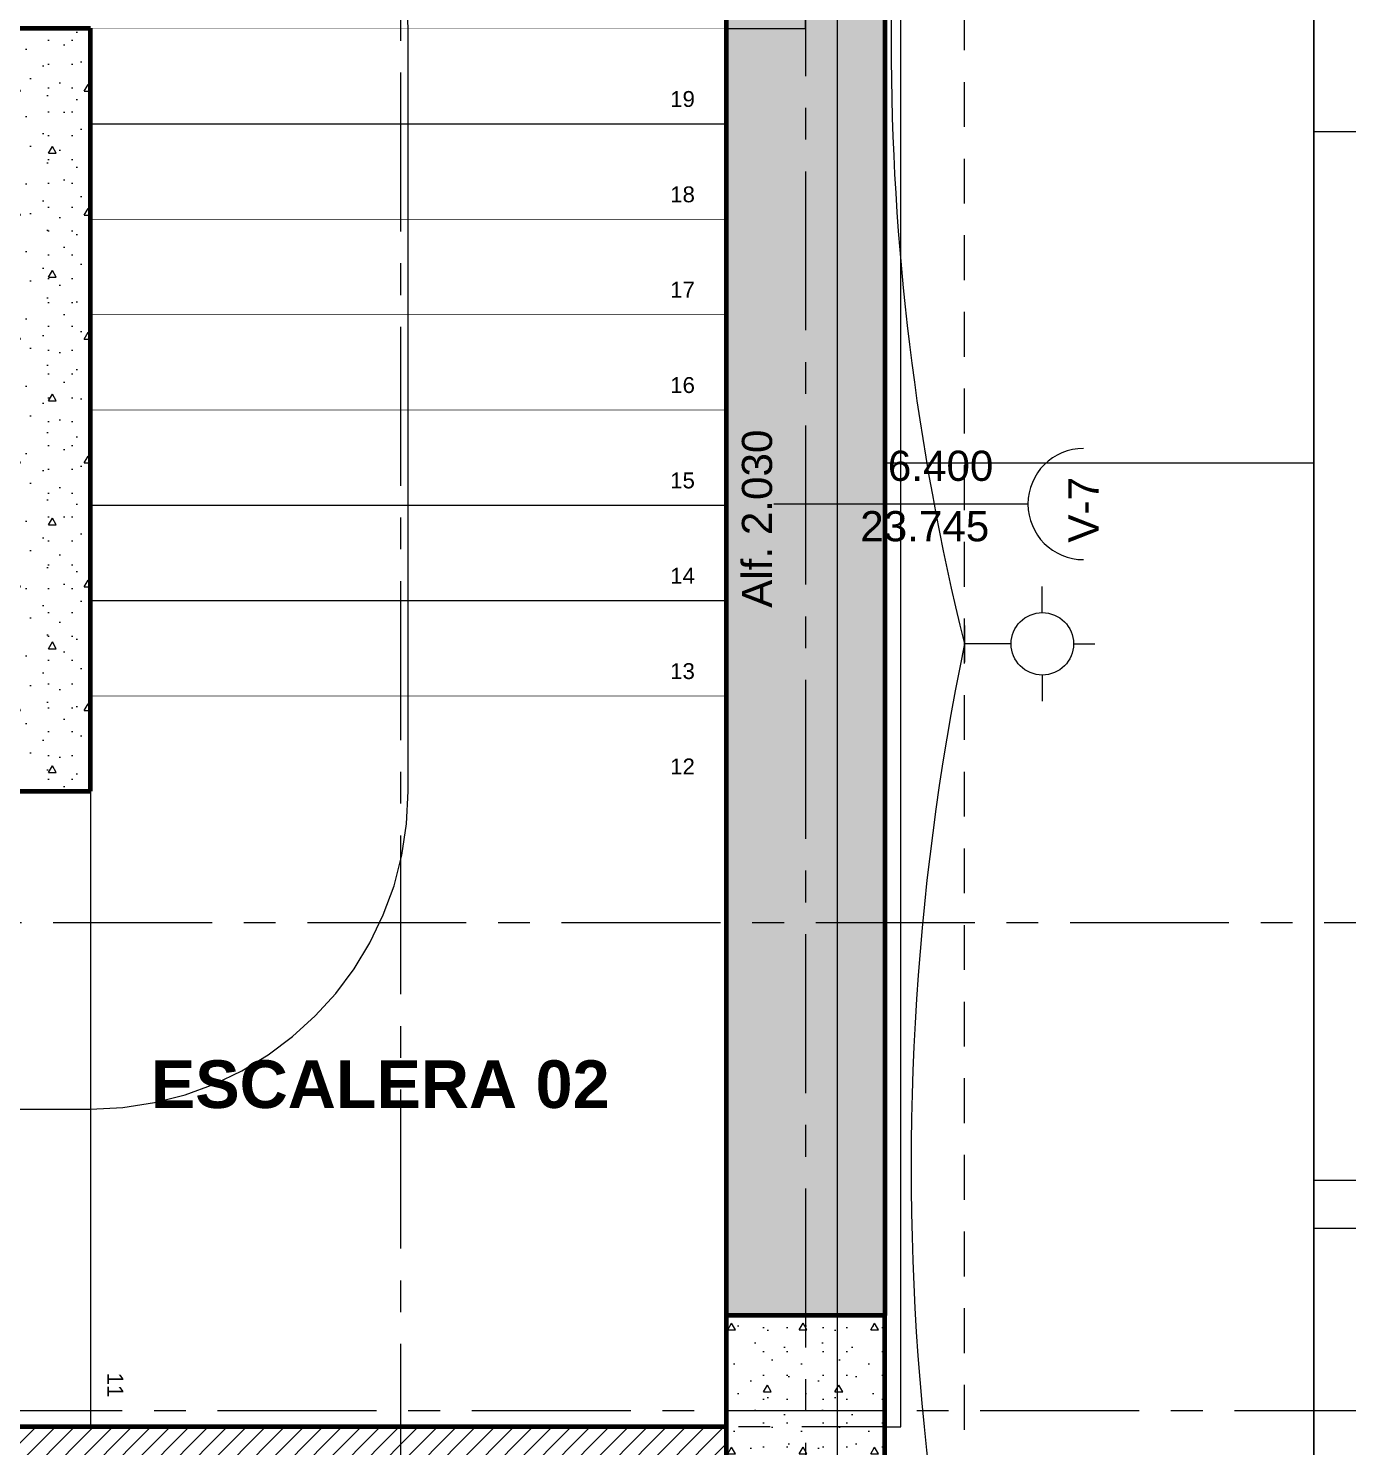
# Model space of a CAD drawing. Header units: inches. Extents: x 2704.1 to 2801.6, y 2415.6 to 2497.
# Drawn here: x 2761.73 to 2765.882, y 2445.674 to 2450.136 of the extents above; entities that cross this region are included whole.
import ezdxf
from ezdxf.lldxf.tags import DXFTag

# ---------------------------------------------------------------- set-up
doc = ezdxf.new("R2010")
doc.units = ezdxf.units.IN
doc.set_wipeout_variables(frame=1)
for name, pattern in [('ACAD_ISO04W100', [30, 24, -3, 0, -3]), ('Hidden Line', [0.391222, 0.282222, -0.109]), ('Línea Oculta', [0.195611, 0.141111, -0.0545]), ('Punto & Raya', [0.65, 0.5, -0.075, 0, -0.075]), ('Rayas', [0.1, 0.05, -0.05]), ('Wipeout_Contour', [1, 0, -1])]:
    doc.linetypes.add(name, pattern=pattern)
doc.layers.add('00_IE_Luminarias', color=6, linetype='Continuous', lineweight=30)
doc.layers.add('ALUMBRADO_PVC', color=6, linetype='PVC1', lineweight=30)
for name, color, linetype in [('02 _ ARQ _ ALB _ Ejes Generales', 7, 'Continuous'), ('02 _ ARQ _ ZON _ Espacio.3D', 7, 'Continuous'), ('08 _ STR _ EXT _ 06 Columnas', 7, 'Continuous'), ('08 _ STR _ EXT _ 07 Losa Aligerada', 7, 'Continuous'), ('08 _ STR _ EXT _ 09 Vigas', 7, 'Continuous'), ('08 _ STR _ EXT _ 10 Vereda Exterior', 7, 'Continuous'), ('08 _ STR _ EXT _ 11 Escaleras', 7, 'Continuous'), ('08 _ STR _ EXT _ 12 Ascensor', 7, 'Continuous'), ('08 _ STR _ EXT _ Estacionamiento-Pavimento', 7, 'Continuous'), ('ESQUEMAS', 7, 'Continuous'), ('Estructura - 03 LOSA', 7, 'Continuous'), ('Estructura - 04 MURO', 7, 'Continuous'), ('Interior - Equipamiento', 7, 'Continuous'), ('Marcador - Secciones', 251, 'Continuous'), ('Notas - Textos', 7, 'Continuous')]:
    doc.layers.add(name, color=color, linetype=linetype)
doc.styles.add('Estilo_Generado_1', font='swisseb.ttf')
doc.styles.add('Estilo_Generado_3', font='arial.ttf')
doc.styles.add('Estilo_Generado_4', font='swisse.ttf')
doc.styles.add('{18b73a54-fa43-428c-adcb-c1c7bbdf2c84}', font='Simplex.shx')
tags = doc.linetypes.add('PVC1', pattern='A,1,-0.19772,["PVC",{18b73a54-fa43-428c-adcb-c1c7bbdf2c84},S=0.13,R=0,X=0,Y=-0.061851],-0.507647', length=1.705367).pattern_tags.tags
tags[6] = DXFTag(74, 10)
pattern_1 = [(0, (2712.85563, 2425.38577), (0, 0.3897114), [0.024375, -0.200625]), (0, (2712.96813, 2425.58063), (0, 0.3897114), [0.024375, -0.200625]), (60, (2712.85563, 2425.38577), (-0.3375, 0.1948557), [0.024375, -0.200625]), (60, (2713.08063, 2425.38577), (-0.3375, 0.1948557), [0.024375, -0.200625]), (120, (2712.88, 2425.38577), (0.3375, 0.1948557), [0.024375, -0.200625]), (120, (2713.105, 2425.38577), (0.3375, 0.1948557), [0.024375, -0.200625]), (0, (2712.85563, 2425.42327), (0, 0.075), [0, -0.075, 0, -0.1125]), (45, (2712.89313, 2425.42327), (-0.05303301, 0.05303301), [0, -0.05625, 0, -0.09375])]

# ---------------------------------------------------------------- blocks, each defined once
blk = doc.blocks.new('ss')
at = {"layer": '00_IE_Luminarias', "linetype": 'Continuous', "lineweight": 13}
for p, q in [((-785.2422, -1530.1635, 0), (-785.2422, -1530.0807, 0)), ((-784.997, -1530.3193, 0), (-784.997, -1530.2039, 0)), ((-785.3403, -1530.2616, 0), (-785.4071, -1530.2616, 0)), ((-785.1441, -1530.2616, 0), (-784.997, -1530.2616, 0)), ((-785.2422, -1530.3597, 0), (-785.2422, -1530.4425, 0))]:
    blk.add_line(p, q, dxfattribs=at)
blk.add_circle((-785.2422, -1530.2616, 0), 0.0981, dxfattribs=at)

msp = doc.modelspace()

# ---------------------------------------------------------------- hatches: boundary and pattern name
at = {"layer": '08 _ STR _ EXT _ 10 Vereda Exterior', "linetype": 'Continuous', "lineweight": 13}
h = msp.add_hatch(dxfattribs=at)
h.set_pattern_fill('RETÍCULA_100X100_0002', color=251, style=0, pattern_type=2)
h.set_pattern_definition([(360, (2716.613, 2443.6885), (0, 2.53199), []), (90, (2716.613, 2443.6885), (-3.6, 0), [])])
h.paths.add_polyline_path([(2715.0256, 2429.0071), (2717.1469, 2426.8858), (2722.1756, 2426.8858), (2722.1756, 2431.8858), (2753.3756, 2431.8858), (2753.3756, 2426.8858), (2765.7756, 2426.8858), (2765.7756, 2444.4717), (2764.4256, 2444.4717), (2764.4256, 2432.5858), (2721.9256, 2432.5858), (2721.9256, 2433.2358), (2719.3758, 2433.2358, -0.414214), (2719.1257, 2433.4858), (2719.1257, 2434.2358, -0.414213), (2719.3758, 2434.4858), (2721.9256, 2434.4858), (2721.9256, 2437.3858), (2719.3758, 2437.3858, -0.414214), (2719.1257, 2437.6358), (2719.1257, 2438.3858, -0.414213), (2719.3758, 2438.6358), (2721.9256, 2438.6358), (2721.9256, 2441.5358), (2719.3757, 2441.5358, -0.414214), (2719.1257, 2441.7858), (2719.1257, 2442.5358, -0.414213), (2719.3757, 2442.7858), (2721.6256, 2442.7858), (2721.6262, 2446.4357), (2715.0256, 2446.4357)])

# ---------------------------------------------------------------- linework, layer by layer
at = {"layer": '02 _ ARQ _ ALB _ Ejes Generales', "color": 251, "linetype": 'Punto & Raya', "lineweight": 13}
msp.add_line((2764.1756, 2471.2858), (2764.1756, 2427.4358), dxfattribs=at)
at = {"layer": '02 _ ARQ _ ZON _ Espacio.3D', "color": 254, "linetype": 'Continuous', "lineweight": 0, "flags": 128}
msp.add_lwpolyline([(2758.5359, 2444.4358), (2758.5359, 2445.7358), (2758.9256, 2445.7358), (2758.9256, 2447.7358), (2759.0256, 2447.7358), (2759.0256, 2448.0858), (2759.5256, 2448.0858), (2759.5256, 2449.7858), (2759.0256, 2449.7858), (2759.0256, 2450.2358), (2759.5256, 2450.2358), (2759.5256, 2450.1358), (2764.1756, 2450.1358), (2764.1756, 2451.7858), (2763.9256, 2451.7858), (2763.9256, 2452.3858), (2764.3106, 2452.3858), (2764.3106, 2455.0858)], dxfattribs=at)
at = {"layer": '08 _ STR _ EXT _ 07 Losa Aligerada', "color": 254, "linetype": 'Rayas', "lineweight": 18, "flags": 128}
msp.add_lwpolyline([(2721.0256, 2453.325), (2720.5256, 2453.325), (2720.5256, 2431.1858), (2738.0909, 2431.1858), (2738.0909, 2432.5858), (2743.2871, 2432.5858), (2743.2871, 2431.3863), (2749.9256, 2431.3863), (2749.9256, 2428.7611), (2757.4256, 2428.7611), (2757.4256, 2431.4358), (2765.1756, 2431.4358), (2765.1756, 2440.3857), (2764.4256, 2440.3857), (2764.4256, 2443.4858), (2764.4256, 2443.4858), (2764.4256, 2445.7358), (2759.5256, 2445.7358), (2759.5256, 2447.7358), (2759.5256, 2447.9858), (2759.5256, 2449.8858), (2759.5256, 2450.1358), (2759.5256, 2452.1358), (2764.4256, 2452.1358), (2764.4256, 2455.0858), (2764.4256, 2455.0858), (2764.4256, 2460.5863), (2765.3756, 2460.5863), (2765.3756, 2466.4858), (2751.8109, 2466.4858), (2751.8109, 2466.1859), (2746.9035, 2466.1859), (2746.9035, 2465.8859), (2736.2256, 2465.8859), (2736.2256, 2469.2593), (2729.1255, 2469.2593), (2729.1255, 2465.2858), (2723.9757, 2465.2858), (2723.9757, 2466.3358), (2720.8756, 2466.3358), (2720.8756, 2463.0857), (2721.9256, 2463.0857), (2721.9256, 2459.2858), (2721.0256, 2459.2858)], close=True, dxfattribs=at)
at = {"layer": '08 _ STR _ EXT _ 07 Losa Aligerada', "color": 254, "linetype": 'Continuous', "lineweight": 18, "flags": 128}
msp.add_lwpolyline([(2721.9256, 2432.5858), (2764.4256, 2432.5858), (2764.4256, 2465.2858), (2721.9256, 2465.2858)], dxfattribs=at)
at = {"layer": '08 _ STR _ EXT _ 09 Vigas', "color": 251, "linetype": 'Continuous', "lineweight": 13}
msp.add_line((2764.4256, 2451.7858), (2764.4256, 2446.0858), dxfattribs=at)
at = {"layer": '08 _ STR _ EXT _ 09 Vigas', "color": 251, "linetype": 'Continuous', "lineweight": 80}
msp.add_line((2764.4256, 2451.7858), (2764.4256, 2446.0858), dxfattribs=at)
at = {"layer": '08 _ STR _ EXT _ 09 Vigas', "color": 251, "linetype": 'Hidden Line', "lineweight": 13}
msp.add_line((2764.4256, 2432.5858), (2764.4256, 2446.0858), dxfattribs=at)
at = {"layer": '08 _ STR _ EXT _ 11 Escaleras', "color": 161, "linetype": 'ACAD_ISO04W100', "lineweight": 13}
msp.add_line((2763.9256, 2447.7358), (2761.13, 2447.7358), dxfattribs=at)
at = {"layer": '08 _ STR _ EXT _ Estacionamiento-Pavimento', "color": 7, "linetype": 'Continuous', "lineweight": 18, "flags": 128}
msp.add_lwpolyline([(2721.9256, 2466.2358), (2765.7756, 2466.2358), (2765.7756, 2426.8858), (2782.6256, 2426.8858), (2782.6256, 2472.1702), (2769.0756, 2472.323), (2769.0756, 2476.2358), (2721.9256, 2476.2358)], close=True, dxfattribs=at)
at = {"layer": 'ALUMBRADO_PVC', "linetype": 'PVC1', "lineweight": 15, "ltscale": 0.2}
for centre, radius, start, end in [((2772.3463, 2450.094), 7.9012, 166.12666, 193.87334), ((2772.6708, 2446.5526), 8.163, 168.36099, 202.06686)]:
    msp.add_arc(centre, radius, start, end, dxfattribs=at)
at = {"layer": 'Estructura - 03 LOSA', "color": 7, "linetype": 'Continuous', "lineweight": 18, "flags": 128}
for points in [[(2764.4256, 2465.2858), (2764.4256, 2444.4717), (2765.7756, 2444.4717), (2765.7756, 2466.2358)], [(2765.7756, 2448.768), (2764.4256, 2448.768)]]:
    msp.add_lwpolyline(points, dxfattribs=at)
at = {"layer": 'Estructura - 04 MURO', "color": 165, "linetype": 'Continuous', "lineweight": 15}
for p, q in [((2764.4256, 2445.7358), (2764.4256, 2452.1358)), ((2764.4756, 2445.7358), (2764.4756, 2452.1358)), ((2764.8756, 2448.6393), (2764.0756, 2448.6393)), ((2764.4256, 2445.7358), (2764.4756, 2445.7358))]:
    msp.add_line(p, q, dxfattribs=at)
at = {"layer": 'Estructura - 04 MURO', "color": 251, "linetype": 'Línea Oculta', "lineweight": 13}
msp.add_line((2764.3756, 2445.7358), (2764.2256, 2445.7358), dxfattribs=at)
at = {"layer": 'Estructura - 04 MURO', "color": 251, "linetype": 'Línea Oculta', "lineweight": 13, "flags": 128}
for points in [[(2764.4256, 2452.3858), (2764.4256, 2446.0858)], [(2764.6756, 2445.4858), (2764.6756, 2452.3858)]]:
    msp.add_lwpolyline(points, dxfattribs=at)
at = {"layer": 'Estructura - 04 MURO', "color": 251, "linetype": 'Continuous', "lineweight": 13, "flags": 128}
msp.add_lwpolyline([(2765.0506, 2448.8143, 1), (2765.0506, 2448.4643)], format="xyb", dxfattribs=at)
at = {"layer": 'Interior - Equipamiento', "color": 175, "linetype": 'Continuous', "lineweight": 13, "flags": 128}
for points in [[(2770.7756, 2449.8108), (2770.7756, 2451.3108), (2765.7756, 2451.3108), (2765.7756, 2449.8108)], [(2770.7756, 2446.3608), (2770.7756, 2446.5108), (2765.7756, 2446.5108), (2765.7756, 2446.3608)]]:
    msp.add_lwpolyline(points, close=True, dxfattribs=at)

# ---------------------------------------------------------------- block references
at = {"color": 2, "lineweight": 80, "rotation": 180}
msp.add_blockref('ss', (1979.6786, 917.9378, 0), dxfattribs=at)

# ---------------------------------------------------------------- texts
at = {"layer": 'Estructura - 04 MURO', "color": 251, "lineweight": 25, "char_height": 0.095, "attachment_point": 7, "rotation": 90, "style": 'Estilo_Generado_4'}
for s, insert in [('\\A1;{\\pql;\\pt0;\\fSwis721 Ex BT|b0|i0|c0|p34;Alf. 2.030\\fSwis721 Ex BT|b0|i0|c0|p34;\\A1{\\H.66x;\\S^  ;}\\fSwis721 Ex BT|b0|i0|c0|p34;\\fSwis721 Ex BT|b0|i0|c0|p34;}', (2764.0981, 2448.3127)), ('\\A1;{\\pql;\\pt0;\\fSwis721 Ex BT|b0|i0|c0|p34;V-7\\fSwis721 Ex BT|b0|i0|c0|p34;\\fSwis721 Ex BT|b0|i0|c0|p34;\\fSwis721 Ex BT|b0|i0|c0|p34;}', (2765.0981, 2448.5177))]:
    msp.add_mtext(s, dxfattribs=dict(at, insert=insert))
at = {"layer": 'Estructura - 04 MURO', "color": 251, "lineweight": 25, "char_height": 0.095, "attachment_point": 7, "style": 'Estilo_Generado_4'}
for s, insert in [('\\A1;{\\pql;\\pt0;\\fSwis721 Ex BT|b0|i0|c0|p34;6.400\\fSwis721 Ex BT|b0|i0|c0|p34;\\A1{\\H.66x;\\S^  ;}\\fSwis721 Ex BT|b0|i0|c0|p34;\\fSwis721 Ex BT|b0|i0|c0|p34;}', (2764.4347, 2448.6843)), ('\\A1;{\\pql;\\pt0;\\fSwis721 Ex BT|b0|i0|c0|p34;23.745\\fSwis721 Ex BT|b0|i0|c0|p34;\\A1{\\H.66x;\\S^  ;}\\fSwis721 Ex BT|b0|i0|c0|p34;\\fSwis721 Ex BT|b0|i0|c0|p34;}', (2764.3479, 2448.4943))]:
    msp.add_mtext(s, dxfattribs=dict(at, insert=insert))

# ---------------------------------------------------------------- next in the draw order: wipeouts: each hides what was drawn before it
at = {"color": 254, "linetype": 'Wipeout_Contour', "lineweight": 0, "ltscale": 266.623761}
msp.add_wipeout([(2761.6256, 2447.7358), (2761.6256, 2446.0838), (2761.73, 2445.7358), (2761.9256, 2445.7358), (2761.9256, 2447.7358)], dxfattribs=at).dxf.layer = '08 _ STR _ EXT _ 11 Escaleras'

# ---------------------------------------------------------------- next in the draw order: linework, layer by layer
at = {"layer": '08 _ STR _ EXT _ 11 Escaleras', "color": 161, "linetype": 'ACAD_ISO04W100', "lineweight": 13}
msp.add_line((2761.73, 2445.7358), (2763.9256, 2445.7358), dxfattribs=at)

# ---------------------------------------------------------------- next in the draw order: wipeouts: each hides what was drawn before it
at = {"color": 254, "linetype": 'Wipeout_Contour', "lineweight": 0, "ltscale": 217.746899}
msp.add_wipeout([(2763.9256, 2447.7358), (2761.9256, 2447.7358), (2761.9256, 2445.7358), (2763.9256, 2445.7358)], dxfattribs=at).dxf.layer = '08 _ STR _ EXT _ 11 Escaleras'

# ---------------------------------------------------------------- next in the draw order: linework, layer by layer
at = {"layer": '02 _ ARQ _ ALB _ Ejes Generales', "color": 251, "linetype": 'Punto & Raya', "lineweight": 13}
msp.add_line((2768.4256, 2445.7858), (2755.5941, 2445.7858), dxfattribs=at)
at = {"layer": '08 _ STR _ EXT _ 09 Vigas', "color": 251, "linetype": 'Hidden Line', "lineweight": 13}
msp.add_line((2764.4256, 2446.0858), (2763.9256, 2446.0858), dxfattribs=at)
at = {"layer": '08 _ STR _ EXT _ 09 Vigas', "color": 251, "linetype": 'Continuous', "lineweight": 13}
msp.add_line((2763.9256, 2446.0858), (2764.4256, 2446.0858), dxfattribs=at)
at = {"layer": '08 _ STR _ EXT _ 09 Vigas', "color": 251, "linetype": 'Continuous', "lineweight": 80}
msp.add_line((2764.4256, 2446.0858), (2763.9256, 2446.0858), dxfattribs=at)
at = {"layer": '08 _ STR _ EXT _ 11 Escaleras', "color": 161, "linetype": 'ACAD_ISO04W100', "lineweight": 13}
for p, q in [((2763.9256, 2445.7358), (2763.9256, 2452.1358)), ((2761.9256, 2450.1358), (2761.9256, 2445.7358)), ((2761.43, 2446.7358), (2761.9256, 2446.7358))]:
    msp.add_line(p, q, dxfattribs=at)
at = {"layer": 'Marcador - Secciones', "color": 251, "linetype": 'Punto & Raya', "lineweight": 13}
msp.add_line((2741.8082, 2447.3224), (2769.5628, 2447.3224), dxfattribs=at)

# ---------------------------------------------------------------- next in the draw order: texts
at = {"layer": '08 _ STR _ EXT _ 11 Escaleras', "color": 161, "lineweight": 13, "insert": (2762.0035, 2445.9066), "char_height": 0.05, "attachment_point": 4, "rotation": 270, "style": 'Estilo_Generado_3'}
msp.add_mtext('\\A1;{\\pql;\\fArial|b0|i0|c0|p34;11}', dxfattribs=at)
at = {"layer": 'Notas - Textos', "color": 251, "linetype": 'Continuous', "lineweight": 13, "insert": (2762.8373, 2446.889), "char_height": 0.15, "width": 1.604223, "attachment_point": 2, "line_spacing_factor": 0.969745, "style": 'Estilo_Generado_1'}
msp.add_mtext('\\A1;{\\pqc;\\fSwis721 Ex BT|b1|i0|c0|p34;ESCALERA\\fSwis721 Ex BT|b1|i0|c0|p34; 02}', dxfattribs=at)

# ---------------------------------------------------------------- next in the draw order: wipeouts: each hides what was drawn before it
at = {"color": 254, "linetype": 'Wipeout_Contour', "lineweight": 0, "ltscale": 219.572766}
msp.add_wipeout([(2761.9256, 2447.7358), (2763.9256, 2447.7358), (2763.9256, 2448.0358), (2761.9256, 2448.0358)], dxfattribs=at).dxf.layer = '08 _ STR _ EXT _ 11 Escaleras'
at = {"color": 254, "linetype": 'Wipeout_Contour', "lineweight": 0, "ltscale": 210.020006}
msp.add_wipeout([(2758.6859, 2445.4858), (2763.9256, 2445.4858), (2763.9256, 2445.7358), (2758.6859, 2445.7358)], dxfattribs=at).dxf.layer = 'Estructura - 04 MURO'

# ---------------------------------------------------------------- next in the draw order: hatches: boundary and pattern name
at = {"layer": '08 _ STR _ EXT _ 06 Columnas', "linetype": 'Continuous', "lineweight": 9}
h = msp.add_hatch(dxfattribs=at)
h.set_pattern_fill('HORMIGÓN_EN_MASA_0002', style=0, pattern_type=2)
h.set_pattern_definition(pattern_1)
h.paths.add_polyline_path([(2763.9256, 2445.4858), (2764.4256, 2445.4858), (2764.4256, 2446.0858), (2763.9256, 2446.0858)])
at = {"layer": '08 _ STR _ EXT _ 12 Ascensor', "linetype": 'Continuous', "lineweight": 9}
h = msp.add_hatch(dxfattribs=at)
h.set_pattern_fill('HORMIGÓN_EN_MASA_0002', style=0, pattern_type=2)
h.set_pattern_definition(pattern_1)
h.paths.add_polyline_path([(2761.6756, 2447.9858), (2761.9256, 2447.7358), (2761.9256, 2447.9858)])
h = msp.add_hatch(dxfattribs=at)
h.set_pattern_fill('HORMIGÓN_EN_MASA_0002', style=0, pattern_type=2)
h.set_pattern_definition(pattern_1)
h.paths.add_polyline_path([(2761.6756, 2447.7358), (2761.9256, 2447.7358), (2761.6756, 2447.9858)])
at = {"layer": 'Estructura - 04 MURO', "linetype": 'Continuous', "lineweight": 5}
h = msp.add_hatch(dxfattribs=at)
h.set_pattern_fill('LADRILLO_COMÚN_0002', color=252, style=0, pattern_type=2)
h.set_pattern_definition([(45, (2712.85563, 2425.385773), (-0.030052038, 0.030052038), [])])
h.paths.add_polyline_path([(2758.6859, 2445.4858), (2763.9256, 2445.4858), (2763.9256, 2445.7358), (2758.6859, 2445.7358)])

# ---------------------------------------------------------------- next in the draw order: linework, layer by layer
at = {"layer": '08 _ STR _ EXT _ 06 Columnas', "color": 7, "linetype": 'Continuous', "lineweight": 80, "flags": 128}
msp.add_lwpolyline([(2763.9256, 2445.4858), (2764.4256, 2445.4858), (2764.4256, 2446.0858), (2763.9256, 2446.0858)], close=True, dxfattribs=at)
at = {"layer": '08 _ STR _ EXT _ 09 Vigas', "color": 251, "linetype": 'Hidden Line', "lineweight": 13}
msp.add_line((2763.9256, 2442.7858), (2763.9256, 2446.0858), dxfattribs=at)
at = {"layer": '08 _ STR _ EXT _ 11 Escaleras', "color": 161, "linetype": 'ACAD_ISO04W100', "lineweight": 13}
msp.add_line((2763.9256, 2448.0358), (2761.9256, 2448.0358), dxfattribs=at)
msp.add_arc((2761.9256, 2447.7358), 1, 270, 0, dxfattribs=at)
at = {"layer": '08 _ STR _ EXT _ 12 Ascensor', "color": 7, "linetype": 'Continuous', "lineweight": 80, "flags": 128}
msp.add_lwpolyline([(2759.5256, 2447.7358), (2761.9256, 2447.7358)], dxfattribs=at)
at = {"layer": 'Estructura - 04 MURO', "color": 7, "linetype": 'Continuous', "lineweight": 80, "flags": 128}
msp.add_lwpolyline([(2763.9256, 2445.7358), (2758.5359, 2445.7358)], dxfattribs=at)

# ---------------------------------------------------------------- next in the draw order: texts
at = {"layer": '08 _ STR _ EXT _ 11 Escaleras', "color": 161, "lineweight": 13, "insert": (2763.7498, 2447.8136), "char_height": 0.05, "attachment_point": 4, "rotation": 360, "style": 'Estilo_Generado_3'}
msp.add_mtext('\\A1;{\\pql;\\fArial|b0|i0|c0|p34;12}', dxfattribs=at)

# ---------------------------------------------------------------- next in the draw order: wipeouts: each hides what was drawn before it
at = {"color": 254, "linetype": 'Wipeout_Contour', "lineweight": 0, "ltscale": 220.067348}
msp.add_wipeout([(2763.9256, 2448.3358), (2761.9256, 2448.3358), (2761.9256, 2448.0358), (2763.9256, 2448.0358)], dxfattribs=at).dxf.layer = '08 _ STR _ EXT _ 11 Escaleras'

# ---------------------------------------------------------------- next in the draw order: texts
at = {"layer": '08 _ STR _ EXT _ 11 Escaleras', "color": 161, "lineweight": 13, "insert": (2763.7498, 2448.1132), "char_height": 0.05, "attachment_point": 4, "style": 'Estilo_Generado_3'}
msp.add_mtext('\\A1;{\\pql;\\fArial|b0|i0|c0|p34;13}', dxfattribs=at)

# ---------------------------------------------------------------- next in the draw order: wipeouts: each hides what was drawn before it
at = {"color": 254, "linetype": 'Wipeout_Contour', "lineweight": 0, "ltscale": 220.567352}
msp.add_wipeout([(2763.9256, 2448.6358), (2761.9256, 2448.6358), (2761.9256, 2448.3358), (2763.9256, 2448.3358)], dxfattribs=at).dxf.layer = '08 _ STR _ EXT _ 11 Escaleras'

# ---------------------------------------------------------------- next in the draw order: linework, layer by layer
at = {"layer": '08 _ STR _ EXT _ 11 Escaleras', "color": 161, "linetype": 'ACAD_ISO04W100', "lineweight": 13}
msp.add_line((2761.9256, 2448.3358), (2763.9256, 2448.3358), dxfattribs=at)

# ---------------------------------------------------------------- next in the draw order: texts
at = {"layer": '08 _ STR _ EXT _ 11 Escaleras', "color": 161, "lineweight": 13, "insert": (2763.7498, 2448.4136), "char_height": 0.05, "attachment_point": 4, "style": 'Estilo_Generado_3'}
msp.add_mtext('\\A1;{\\pql;\\fArial|b0|i0|c0|p34;14}', dxfattribs=at)

# ---------------------------------------------------------------- next in the draw order: wipeouts: each hides what was drawn before it
at = {"color": 254, "linetype": 'Wipeout_Contour', "lineweight": 0, "ltscale": 221.072742}
msp.add_wipeout([(2763.9256, 2448.9358), (2761.9256, 2448.9358), (2761.9256, 2448.6358), (2763.9256, 2448.6358)], dxfattribs=at).dxf.layer = '08 _ STR _ EXT _ 11 Escaleras'

# ---------------------------------------------------------------- next in the draw order: linework, layer by layer
at = {"layer": '08 _ STR _ EXT _ 11 Escaleras', "color": 161, "linetype": 'ACAD_ISO04W100', "lineweight": 13}
for p, q in [((2763.9256, 2448.9358), (2761.9256, 2448.9358)), ((2761.9256, 2448.6358), (2763.9256, 2448.6358))]:
    msp.add_line(p, q, dxfattribs=at)

# ---------------------------------------------------------------- next in the draw order: texts
at = {"layer": '08 _ STR _ EXT _ 11 Escaleras', "color": 161, "lineweight": 13, "insert": (2763.7498, 2448.7132), "char_height": 0.05, "attachment_point": 4, "style": 'Estilo_Generado_3'}
msp.add_mtext('\\A1;{\\pql;\\fArial|b0|i0|c0|p34;15}', dxfattribs=at)

# ---------------------------------------------------------------- next in the draw order: wipeouts: each hides what was drawn before it
at = {"color": 254, "linetype": 'Wipeout_Contour', "lineweight": 0, "ltscale": 221.58348}
msp.add_wipeout([(2763.9256, 2449.2358), (2761.9256, 2449.2358), (2761.9256, 2448.9358), (2763.9256, 2448.9358)], dxfattribs=at).dxf.layer = '08 _ STR _ EXT _ 11 Escaleras'

# ---------------------------------------------------------------- next in the draw order: linework, layer by layer
at = {"layer": '08 _ STR _ EXT _ 11 Escaleras', "color": 161, "linetype": 'ACAD_ISO04W100', "lineweight": 13}
msp.add_line((2763.9256, 2449.2358), (2761.9256, 2449.2358), dxfattribs=at)

# ---------------------------------------------------------------- next in the draw order: texts
at = {"layer": '08 _ STR _ EXT _ 11 Escaleras', "color": 161, "lineweight": 13, "insert": (2763.7498, 2449.0132), "char_height": 0.05, "attachment_point": 4, "style": 'Estilo_Generado_3'}
msp.add_mtext('\\A1;{\\pql;\\fArial|b0|i0|c0|p34;16}', dxfattribs=at)

# ---------------------------------------------------------------- next in the draw order: wipeouts: each hides what was drawn before it
at = {"color": 254, "linetype": 'Wipeout_Contour', "lineweight": 0, "ltscale": 222.09953}
msp.add_wipeout([(2763.9256, 2449.5358), (2761.9256, 2449.5358), (2761.9256, 2449.2358), (2763.9256, 2449.2358)], dxfattribs=at).dxf.layer = '08 _ STR _ EXT _ 11 Escaleras'

# ---------------------------------------------------------------- next in the draw order: linework, layer by layer
at = {"layer": '08 _ STR _ EXT _ 11 Escaleras', "color": 161, "linetype": 'ACAD_ISO04W100', "lineweight": 13}
msp.add_line((2763.9256, 2449.5358), (2761.9256, 2449.5358), dxfattribs=at)

# ---------------------------------------------------------------- next in the draw order: texts
at = {"layer": '08 _ STR _ EXT _ 11 Escaleras', "color": 161, "lineweight": 13, "insert": (2763.7498, 2449.3136), "char_height": 0.05, "attachment_point": 4, "style": 'Estilo_Generado_3'}
msp.add_mtext('\\A1;{\\pql;\\fArial|b0|i0|c0|p34;17}', dxfattribs=at)

# ---------------------------------------------------------------- next in the draw order: wipeouts: each hides what was drawn before it
at = {"color": 254, "linetype": 'Wipeout_Contour', "lineweight": 0, "ltscale": 222.620855}
msp.add_wipeout([(2763.9256, 2449.8358), (2761.9256, 2449.8358), (2761.9256, 2449.5358), (2763.9256, 2449.5358)], dxfattribs=at).dxf.layer = '08 _ STR _ EXT _ 11 Escaleras'

# ---------------------------------------------------------------- next in the draw order: texts
at = {"layer": '08 _ STR _ EXT _ 11 Escaleras', "color": 161, "lineweight": 13, "insert": (2763.7498, 2449.6132), "char_height": 0.05, "attachment_point": 4, "style": 'Estilo_Generado_3'}
msp.add_mtext('\\A1;{\\pql;\\fArial|b0|i0|c0|p34;18}', dxfattribs=at)

# ---------------------------------------------------------------- next in the draw order: wipeouts: each hides what was drawn before it
at = {"color": 254, "linetype": 'Wipeout_Contour', "lineweight": 0, "ltscale": 223.147418}
msp.add_wipeout([(2763.9256, 2450.1358), (2761.9256, 2450.1358), (2761.9256, 2449.8358), (2763.9256, 2449.8358)], dxfattribs=at).dxf.layer = '08 _ STR _ EXT _ 11 Escaleras'

# ---------------------------------------------------------------- next in the draw order: hatches: boundary and pattern name
at = {"layer": '08 _ STR _ EXT _ 09 Vigas', "linetype": 'Continuous', "lineweight": 18}
h = msp.add_hatch(dxfattribs=at)
h.set_pattern_fill('HORMIGÓN_EN_MASA__1__0002', color=12, style=0, pattern_type=2)
h.set_pattern_definition([(0, (2712.85563, 2425.38577), (0, 0.3897114), [0.024375, -0.200625]), (0, (2712.96813, 2425.58063), (0, 0.3897114), [0.024375, -0.200625]), (60, (2712.85563, 2425.38577), (-0.3375, 0.1948557), [0.024375, -0.200625]), (60, (2713.08063, 2425.38577), (-0.3375, 0.1948557), [0.024375, -0.200625]), (120, (2712.88, 2425.38577), (0.3375, 0.1948557), [0.024375, -0.200625]), (120, (2713.105, 2425.38577), (0.3375, 0.1948557), [0.024375, -0.200625]), (0, (2712.85563, 2425.42327), (0, 0.075), [0, -0.075, 0, -0.1125]), (45, (2712.89313, 2425.42327), (-0.05303301, 0.05303301), [0, -0.05625, 0, -0.09375])])
h.paths.add_polyline_path([(2763.9256, 2446.0858), (2764.4256, 2446.0858), (2764.4256, 2451.7858), (2763.9256, 2451.7858)])
at = {"layer": '08 _ STR _ EXT _ 12 Ascensor', "linetype": 'Continuous', "lineweight": 9}
h = msp.add_hatch(dxfattribs=at)
h.set_pattern_fill('HORMIGÓN_EN_MASA_0002', style=0, pattern_type=2)
h.set_pattern_definition(pattern_1)
h.paths.add_polyline_path([(2761.6756, 2449.8858), (2761.9256, 2450.1358), (2761.6756, 2450.1358)])
h = msp.add_hatch(dxfattribs=at)
h.set_pattern_fill('HORMIGÓN_EN_MASA_0002', style=0, pattern_type=2)
h.set_pattern_definition(pattern_1)
h.paths.add_polyline_path([(2761.6756, 2449.8858), (2761.9256, 2449.8858), (2761.9256, 2450.1358)])
h = msp.add_hatch(dxfattribs=at)
h.set_pattern_fill('HORMIGÓN_EN_MASA_0002', style=0, pattern_type=2)
h.set_pattern_definition(pattern_1)
h.paths.add_polyline_path([(2761.6756, 2449.8858), (2761.6756, 2447.9858), (2761.9256, 2447.9858), (2761.9256, 2449.8858)])

# ---------------------------------------------------------------- next in the draw order: linework, layer by layer
at = {"layer": '08 _ STR _ EXT _ 09 Vigas', "color": 251, "linetype": 'Continuous', "lineweight": 13}
msp.add_line((2763.9256, 2451.7858), (2763.9256, 2446.0858), dxfattribs=at)
at = {"layer": '08 _ STR _ EXT _ 09 Vigas', "color": 251, "linetype": 'Continuous', "lineweight": 80}
msp.add_line((2763.9256, 2451.7858), (2763.9256, 2446.0858), dxfattribs=at)
at = {"layer": '08 _ STR _ EXT _ 11 Escaleras', "color": 161, "linetype": 'ACAD_ISO04W100', "lineweight": 13}
for p, q in [((2762.9256, 2447.7358), (2762.9256, 2450.1358)), ((2761.9256, 2449.8358), (2763.9256, 2449.8358))]:
    msp.add_line(p, q, dxfattribs=at)
msp.add_arc((2761.9256, 2450.1358), 1, 0, 90, dxfattribs=at)
at = {"layer": '08 _ STR _ EXT _ 12 Ascensor', "color": 7, "linetype": 'Continuous', "lineweight": 80}
msp.add_line((2761.9256, 2450.1358), (2759.5256, 2450.1358), dxfattribs=at)
at = {"layer": '08 _ STR _ EXT _ 12 Ascensor', "color": 7, "linetype": 'Continuous', "lineweight": 80, "flags": 128}
msp.add_lwpolyline([(2761.9256, 2447.7358), (2761.9256, 2450.1358)], dxfattribs=at)
at = {"layer": 'ESQUEMAS', "color": 7, "linetype": 'Continuous', "lineweight": 13, "flags": 128}
msp.add_lwpolyline([(2764.2756, 2432.7358), (2722.0756, 2432.7358), (2722.0756, 2433.5358), (2719.3758, 2433.5358), (2719.3758, 2434.2858), (2722.0756, 2434.2858), (2722.0756, 2437.6608), (2719.3757, 2437.6608), (2719.3757, 2438.4108), (2722.0756, 2438.4108), (2722.0756, 2441.7858), (2719.3757, 2441.7858), (2719.3757, 2442.5358), (2722.0756, 2442.5358), (2722.0756, 2456.3389), (2721.1056, 2456.3389), (2721.1056, 2459.2058), (2722.0756, 2459.2058), (2722.0756, 2465.1358), (2764.2756, 2465.1358), (2764.2756, 2443.3358), (2765.6256, 2443.3358), (2765.6256, 2440.5357), (2764.2756, 2440.5357)], close=True, dxfattribs=at)
at = {"layer": 'Marcador - Secciones', "color": 251, "linetype": 'Punto & Raya', "lineweight": 13}
msp.add_line((2762.901, 2471.5968), (2762.901, 2426.333), dxfattribs=at)

# ---------------------------------------------------------------- next in the draw order: texts
at = {"layer": '08 _ STR _ EXT _ 11 Escaleras', "color": 161, "lineweight": 13, "insert": (2763.7498, 2449.9132), "char_height": 0.05, "attachment_point": 4, "style": 'Estilo_Generado_3'}
msp.add_mtext('\\A1;{\\pql;\\fArial|b0|i0|c0|p34;19}', dxfattribs=at)

doc.saveas('drawing.dxf')
